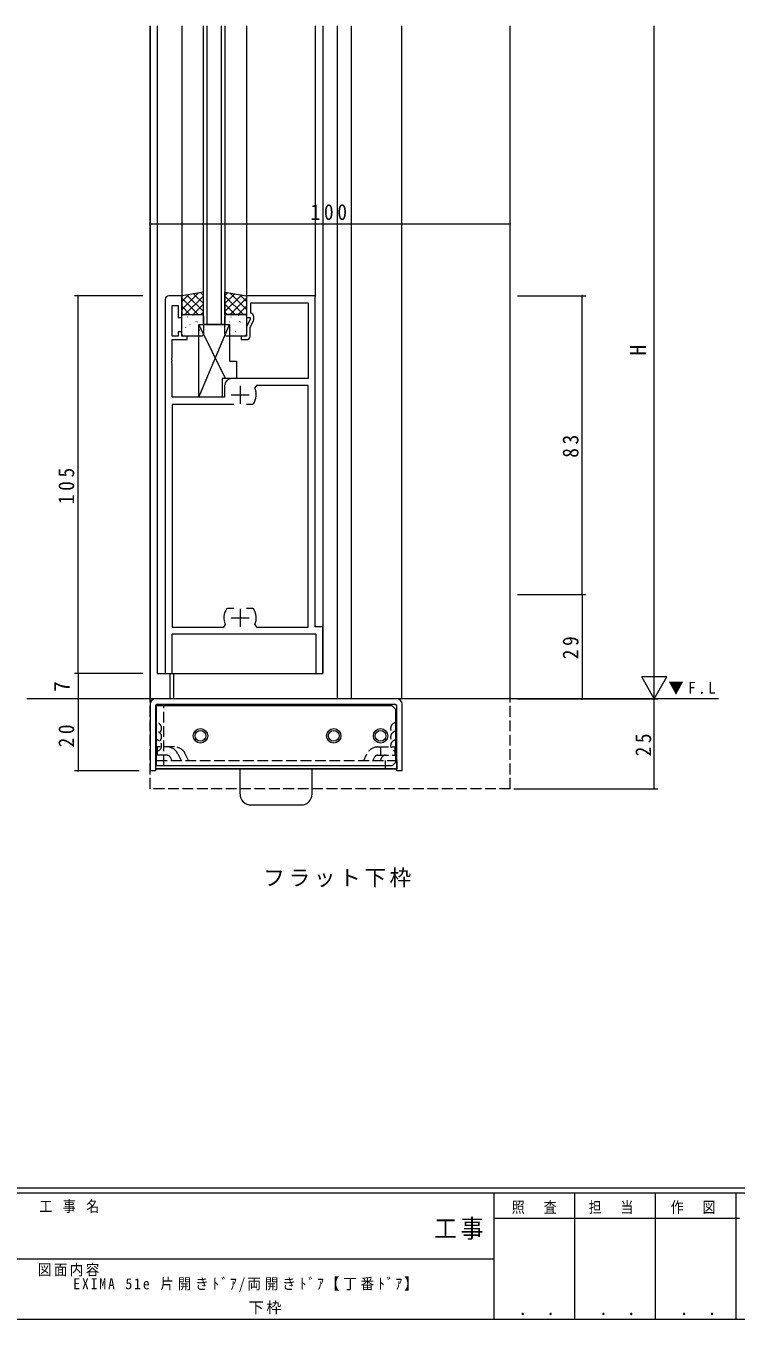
# Model space of a CAD drawing. Units: millimetres on the paper. Extents: x -397 to 397, y -282 to 282.
# Drawn here: x -8.6 to 188.6, y -282.1 to 77.3 of the extents above; entities that cross this region are included whole.
import ezdxf
from ezdxf.enums import TextEntityAlignment as Align

# ---------------------------------------------------------------- set-up
doc = ezdxf.new("R2010")
doc.units = ezdxf.units.MM
doc.linetypes.add('USER2', pattern=[4, 3, -1])
for name, color, linetype, lineweight in [('0-1_YKK_ZWAK', 7, 'Continuous', 18), ('0-3_YKK_11', 7, 'Continuous', 18), ('0-4_YKK_12', 2, 'Continuous', 18), ('0-5_YKK_13', 4, 'Continuous', 18), ('0-6_YKK_D', 6, 'Continuous', 18)]:
    doc.layers.add(name, color=color, linetype=linetype, lineweight=lineweight)
doc.layers.add('0-2_USER1', color=7, linetype='Continuous')
doc.styles.add('ＭＳ ゴシック', font='')
doc.styles.get('ＭＳ ゴシック').set_extended_font_data('MS Gothic')

msp = doc.modelspace()

# ---------------------------------------------------------------- linework, layer by layer
at = {"layer": '0-1_YKK_ZWAK'}
for p, q in [((376.092, -245.7), (-393.908, -245.7)), ((338.292, -247.1), (-393.908, -247.1)), ((121.292, -247.1), (121.292, -282.1)), ((143.692, -247.1), (143.692, -282.1)), ((166.092, -247.1), (166.092, -282.1)), ((188.492, -247.1), (188.492, -282.1)), ((189.476, -254.099), (121.292, -254.099)), ((-136.308, -265.299), (-7.508, -265.299)), ((-7.508, -265.299), (121.292, -265.299)), ((-393.908, -282.1), (338.292, -282.1))]:
    msp.add_line(p, q, dxfattribs=at)
at = {"layer": '0-3_YKK_11'}
for p, q in [((30.037, 1.3), (30.037, -102.7)), ((34.637, 2.3), (31.037, 2.3)), ((34.637, -3.7), (34.637, 2.3)), ((52.637, 2.3), (52.637, -3.7)), ((71.637, 2.3), (52.637, 2.3)), ((53.837, 0.37), (69.707, 0.37)), ((53.837, -2.5), (53.837, 0.37)), ((69.707, 0.37), (69.707, -20.7)), ((71.637, -89.7), (71.637, 2.3)), ((31.967, -0.4), (33.637, -0.4)), ((31.967, -8.9), (31.967, -0.4)), ((33.637, -0.4), (33.637, -3.7)), ((54.137, -2.673), (53.837, -2.5)), ((54.637, -4.2), (54.637, -3.539)), ((33.637, -3.7), (34.637, -3.7)), ((52.637, -3.7), (53.637, -3.7)), ((53.637, -4.2), (52.637, -6.345)), ((52.637, -6.345), (52.637, -8.9)), ((53.637, -3.7), (53.637, -4.2)), ((53.637, -6.566), (54.543, -4.623)), ((53.637, -8.9), (53.637, -6.566)), ((33.637, -8.9), (31.967, -8.9)), ((31.967, -9.9), (36.137, -9.9)), ((31.967, -14.742), (31.967, -9.9)), ((33.637, -7.7), (33.637, -8.9)), ((34.637, -7.7), (33.637, -7.7)), ((34.637, -8.9), (34.637, -7.7)), ((36.137, -8.9), (34.637, -8.9)), ((36.137, -9.9), (36.137, -8.9)), ((51.137, -8.9), (51.137, -9.9)), ((52.637, -8.9), (51.137, -8.9)), ((51.137, -9.9), (52.637, -9.9)), ((31.847, -14.925), (31.967, -14.742)), ((31.847, -15.475), (31.847, -14.925)), ((31.967, -15.658), (31.847, -15.475)), ((31.847, -15.925), (31.967, -15.742)), ((31.847, -16.475), (31.847, -15.925)), ((31.967, -16.658), (31.847, -16.475)), ((31.967, -15.742), (31.967, -15.658)), ((31.967, -25.9), (31.967, -16.658)), ((69.707, -20.7), (48.537, -20.7)), ((46.537, -22.7), (46.537, -25.9)), ((50.837, -22.7), (50.837, -27.7)), ((55.388, -22.63), (54.933, -23.337)), ((69.707, -22.63), (55.388, -22.63)), ((69.707, -89.77), (69.707, -22.63)), ((46.537, -25.9), (31.967, -25.9)), ((31.967, -27.9), (31.967, -89.77)), ((49.087, -27.9), (31.967, -27.9)), ((48.337, -25.2), (53.337, -25.2)), ((54.284, -27.9), (52.587, -27.9)), ((54.53, -27.771), (54.284, -27.9)), ((47.144, -84.629), (47.39, -84.5)), ((47.39, -84.5), (49.087, -84.5)), ((50.837, -84.7), (50.837, -89.7)), ((52.587, -84.5), (54.284, -84.5)), ((52.587, -84.5), (54.284, -84.5)), ((54.284, -84.5), (54.53, -84.629)), ((31.967, -89.77), (46.286, -89.77)), ((46.286, -89.77), (46.741, -89.063)), ((48.337, -87.2), (53.337, -87.2)), ((54.933, -89.063), (55.388, -89.77)), ((55.388, -89.77), (69.707, -89.77)), ((73.837, -89.7), (71.637, -89.7)), ((73.837, -102.7), (73.837, -89.7)), ((31.967, -91.7), (71.907, -91.7)), ((31.967, -102.7), (31.967, -91.7)), ((71.907, -91.7), (71.907, -102.7)), ((30.037, -102.7), (31.967, -102.7)), ((71.907, -102.7), (73.837, -102.7))]:
    msp.add_line(p, q, dxfattribs=at)
for centre, radius, start, end in [((31.037, 1.3), 1, 90.00001, 179.99999), ((53.637, -3.539), 1, 360, 60.00002), ((53.637, -4.2), 1, 335.00003, 0.00001), ((52.637, -8.9), 1, 270.00001, 359.99999), ((48.537, -22.7), 2, 90.00001, 179.99999), ((50.837, -25.2), 4.5, 325.15008, 24.45637), ((50.837, -87.2), 4.5, 145.15008, 204.45637), ((50.837, -87.2), 4.5, 335.54363, 34.84992)]:
    msp.add_arc(centre, radius, start, end, dxfattribs=at)
at = {"layer": '0-4_YKK_12'}
for p, q in [((25.837, -109.7), (25.837, 77.3)), ((25.937, -109.7), (25.937, 77.3)), ((34.637, 77.3), (34.637, 2.3)), ((40.637, -5.7), (40.637, 77.3)), ((41.637, 77.3), (41.637, -5.7)), ((45.637, -5.7), (45.637, 77.3)), ((46.637, 77.3), (46.637, -5.7)), ((52.637, 77.3), (52.637, 2.3)), ((71.637, 77.3), (71.637, 2)), ((73.837, 77.3), (73.837, -102.7)), ((77.837, -109.7), (77.837, 77.3)), ((81.737, -109.7), (81.737, 77.3)), ((95.737, -109.7), (95.737, 77.3)), ((125.837, -109.7), (125.837, 77.3)), ((46.637, -5.7), (40.637, -5.7)), ((31.337, -102.7), (31.337, -109.7)), ((32.337, -102.7), (32.337, -109.7)), ((183.661, -109.7), (-8.374, -109.7))]:
    msp.add_line(p, q, dxfattribs=at)
at = {"layer": '0-4_YKK_12', "linetype": 'USER2'}
for p, q in [((25.837, -134.7), (25.837, -109.7)), ((125.837, -134.7), (125.837, -109.7)), ((125.837, -134.7), (25.837, -134.7))]:
    msp.add_line(p, q, dxfattribs=at)
at = {"layer": '0-4_YKK_12'}
msp.add_lwpolyline([(27.837, 77.3), (27.837, -102.7), (73.837, -102.7)], dxfattribs=at)
at = {"layer": '0-5_YKK_13'}
for p, q in [((40.637, 3.3), (34.637, 2.3)), ((39.261, 3.071), (34.637, -1.553)), ((36.567, 2.622), (34.637, 0.692)), ((34.637, 2.3), (34.637, -2.9)), ((34.637, 1.634), (39.171, -2.9)), ((40.637, 2.202), (35.535, -2.9)), ((35.991, 2.526), (40.637, -2.121)), ((37.915, 2.846), (40.637, 0.124)), ((39.84, 3.167), (40.637, 2.37)), ((40.637, -2.9), (40.637, 3.3)), ((46.637, -2.9), (46.637, 3.3)), ((46.637, 3.3), (52.637, 2.3)), ((47.435, 3.167), (46.637, 2.37)), ((49.359, 2.846), (46.637, 0.124)), ((51.283, 2.526), (46.637, -2.121)), ((46.637, 2.202), (51.739, -2.9)), ((48.013, 3.071), (52.637, -1.553)), ((52.637, 1.634), (48.103, -2.9)), ((50.707, 2.622), (52.637, 0.692)), ((52.637, 2.3), (52.637, -2.9)), ((34.637, -0.611), (36.926, -2.9)), ((34.637, -2.856), (34.681, -2.9)), ((34.637, -2.9), (40.637, -2.9)), ((34.637, -8.4), (34.637, -3.4)), ((35.137, -2.9), (40.137, -2.9)), ((36.272, -3.521), (36.316, -3.545)), ((37.664, -2.995), (37.671, -3.002)), ((40.637, -0.043), (37.78, -2.9)), ((38.348, -3.088), (38.392, -3.112)), ((40.637, -2.288), (40.025, -2.9)), ((40.637, -3.4), (40.637, -8.4)), ((46.637, -0.043), (49.494, -2.9)), ((46.637, -2.288), (47.249, -2.9)), ((52.637, -2.9), (46.637, -2.9)), ((46.637, -8.4), (46.637, -3.4)), ((47.137, -2.9), (52.137, -2.9)), ((48.272, -3.521), (48.316, -3.545)), ((49.664, -2.995), (49.671, -3.002)), ((52.637, -0.611), (50.348, -2.9)), ((50.348, -3.088), (50.392, -3.112)), ((52.637, -2.856), (52.593, -2.9)), ((52.637, -3.4), (52.637, -8.4)), ((34.838, -6.145), (34.882, -6.169)), ((35.673, -6.392), (35.72, -6.48)), ((35.845, -4.977), (35.852, -4.985)), ((36.915, -5.712), (36.959, -5.736)), ((37.82, -7.182), (37.827, -7.19)), ((38.563, -4.867), (38.609, -4.956)), ((38.94, -4.978), (38.983, -5.002)), ((39.387, -25.9), (47.887, -5.7)), ((39.387, -25.9), (39.387, -5.7)), ((39.387, -5.7), (47.887, -5.7)), ((46.813, -20.7), (39.387, -5.7)), ((39.583, -7.17), (39.626, -7.194)), ((39.606, -5.162), (39.612, -5.17)), ((46.838, -6.145), (46.882, -6.169)), ((47.673, -6.392), (47.72, -6.48)), ((47.845, -4.977), (47.852, -4.985)), ((47.887, -5.7), (47.887, -15.9)), ((48.915, -5.712), (48.959, -5.736)), ((49.82, -7.182), (49.827, -7.19)), ((50.563, -4.867), (50.609, -4.956)), ((50.94, -4.978), (50.983, -5.002)), ((51.583, -7.17), (51.626, -7.194)), ((51.606, -5.162), (51.612, -5.17)), ((40.137, -8.9), (35.137, -8.9)), ((35.481, -8.336), (35.525, -8.36)), ((37.506, -7.602), (37.55, -7.626)), ((52.137, -8.9), (47.137, -8.9)), ((47.481, -8.336), (47.525, -8.36)), ((49.506, -7.602), (49.55, -7.626)), ((47.887, -15.9), (49.887, -15.9)), ((49.887, -15.9), (49.887, -20.7)), ((45.887, -20.7), (45.887, -25.9)), ((49.887, -20.7), (45.887, -20.7)), ((45.887, -25.9), (39.387, -25.9)), ((25.837, -111.2), (25.837, -129.7)), ((94.337, -109.7), (27.337, -109.7)), ((27.837, -111.2), (93.837, -111.2)), ((95.837, -129.7), (95.837, -111.2)), ((27.337, -111.7), (27.337, -129.7)), ((93.037, -111.7), (27.637, -111.7)), ((27.637, -128.3), (27.637, -111.7)), ((93.037, -111.7), (94.037, -112.7)), ((94.037, -127.3), (94.037, -112.7)), ((94.337, -129.7), (94.337, -111.7)), ((27.337, -126.9), (27.637, -126.9)), ((27.337, -126.9), (27.337, -129.2)), ((27.337, -129.2), (94.337, -129.2)), ((93.037, -128.3), (27.637, -128.3)), ((94.037, -129.2), (27.637, -129.2)), ((50.837, -136.2), (50.837, -129.2)), ((70.837, -136.2), (70.837, -129.2)), ((93.037, -128.3), (94.037, -127.3)), ((94.037, -126.9), (94.337, -126.9)), ((94.337, -126.9), (94.337, -129.2)), ((27.337, -129.7), (25.837, -129.7)), ((95.837, -129.7), (94.337, -129.7)), ((53.837, -139.2), (67.837, -139.2))]:
    msp.add_line(p, q, dxfattribs=at)
at = {"layer": '0-5_YKK_13', "linetype": 'USER2'}
for p, q in [((29.637, -128.3), (29.637, -111.7)), ((32.619, -123.1), (27.837, -123.1)), ((27.837, -123.1), (27.837, -125.4)), ((30.556, -125.4), (27.837, -125.4)), ((33.538, -124.988), (34.444, -126.9)), ((36.507, -126.9), (35.601, -124.988)), ((85.168, -126.9), (86.073, -124.988)), ((89.056, -123.1), (93.837, -123.1)), ((89.056, -125.4), (93.837, -125.4)), ((89.78, -123.1), (89.78, -125.4)), ((93.837, -123.1), (93.837, -125.4)), ((27.637, -126.9), (94.037, -126.9)), ((31.459, -125.972), (31.899, -126.9)), ((88.152, -125.972), (87.712, -126.9)), ((90.215, -125.972), (89.775, -126.9)), ((91.162, -126.9), (91.162, -129.2))]:
    msp.add_line(p, q, dxfattribs=at)
at = {"layer": '0-5_YKK_13'}
for centre, radius in [((39.837, -120), 2), ((39.837, -120), 1.5), ((76.837, -120), 2), ((76.837, -120), 1.5), ((89.837, -120), 2), ((89.837, -120), 1.5)]:
    msp.add_circle(centre, radius, dxfattribs=at)
for centre, radius, start, end in [((35.137, -3.4), 0.5, 90, 180), ((40.137, -3.4), 0.5, 360, 90), ((47.137, -3.4), 0.5, 90, 180), ((52.137, -3.4), 0.5, 0, 90), ((35.137, -8.4), 0.5, 180, 270), ((40.137, -8.4), 0.5, 270, 0), ((47.137, -8.4), 0.5, 180, 270), ((52.137, -8.4), 0.5, 270, 0), ((27.337, -111.2), 1.5, 90, 180), ((27.837, -111.7), 0.5, 90, 180), ((93.837, -111.7), 0.5, 360, 90), ((94.337, -111.2), 1.5, 360, 90), ((27.444, -117.904), 1.6, 83.08039, 93.84304), ((94.23, -117.904), 1.6, 86.1568, 96.91944), ((27.444, -120.304), 1.6, 83.07686, 93.83953), ((27.444, -122.704), 1.6, 83.0773, 93.83997), ((94.23, -120.304), 1.6, 86.1603, 96.92296), ((94.23, -122.704), 1.6, 86.15986, 96.92252), ((27.444, -122.704), 1.6, 266.16003, 276.9227), ((94.23, -122.704), 1.6, 263.07748, 273.84013), ((53.837, -136.2), 3, 180, 270), ((67.837, -136.2), 3, 270, 0)]:
    msp.add_arc(centre, radius, start, end, dxfattribs=at)
at = {"layer": '0-5_YKK_13', "linetype": 'USER2'}
for centre, radius, start, end in [((27.444, -117.904), 1.6, 311.40683, 83.08039), ((94.23, -117.904), 1.6, 96.91944, 228.59317), ((27.444, -120.304), 1.6, 311.40963, 83.07686), ((27.444, -122.704), 1.6, 276.9227, 83.0773), ((94.23, -120.304), 1.6, 96.92296, 228.59037), ((94.23, -122.704), 1.6, 96.92252, 263.07748), ((30.556, -126.4), 3.3, 25.33761, 90), ((30.556, -126.4), 1, 25.33761, 90), ((32.619, -126.4), 3.3, 25.33761, 90), ((89.056, -126.4), 3.3, 90, 154.66239), ((89.056, -126.4), 1, 90, 154.66239), ((91.119, -126.4), 1, 90, 154.66239)]:
    msp.add_arc(centre, radius, start, end, dxfattribs=at)
at = {"layer": '0-6_YKK_D'}
for p, q in [((165.837, -102.7), (165.837, 77.3)), ((25.837, 3.3), (25.837, 23.3)), ((25.837, 22.3), (125.837, 22.3)), ((125.837, 18.747), (125.837, 23.3)), ((23.837, 2.3), (4.837, 2.3)), ((5.837, -102.7), (5.837, 2.3)), ((127.837, 2.3), (146.837, 2.3)), ((145.837, -80.7), (145.837, 2.3)), ((127.837, -80.7), (146.837, -80.7)), ((127.837, -80.7), (146.837, -80.7)), ((145.837, -80.7), (145.837, -109.7)), ((165.837, -109.7), (165.837, -97.576)), ((23.837, -102.7), (4.837, -102.7)), ((23.837, -102.7), (4.837, -102.7)), ((5.837, -102.7), (5.837, -109.7)), ((169.337, -103.638), (162.337, -103.638)), ((165.837, -109.7), (162.337, -103.638)), ((165.837, -109.7), (169.337, -103.638)), ((22.837, -109.7), (4.837, -109.7)), ((23.837, -109.7), (4.837, -109.7)), ((5.837, -109.7), (5.837, -129.7)), ((127.837, -109.7), (146.837, -109.7)), ((127.837, -109.7), (166.837, -109.7)), ((128.837, -109.7), (166.837, -109.7)), ((165.837, -134.7), (165.837, -109.7)), ((22.837, -129.7), (4.837, -129.7)), ((126.837, -134.7), (166.837, -134.7))]:
    msp.add_line(p, q, dxfattribs=at)
for centre, start, end in [((25.837, 22.3), 0, 180), ((25.837, 22.3), 180, 0), ((125.837, 22.3), 0, 180), ((125.837, 22.3), 180, 0), ((5.837, 2.3), 90, 270), ((5.837, 2.3), 270, 90), ((145.837, 2.3), 90, 270), ((145.837, 2.3), 270, 90), ((145.837, -80.7), 90, 270), ((145.837, -80.7), 270, 90), ((5.837, -102.7), 90, 270), ((5.837, -102.7), 90, 270), ((5.837, -102.7), 270, 90), ((5.837, -102.7), 270, 90), ((5.837, -109.7), 90, 270), ((5.837, -109.7), 90, 270), ((5.837, -109.7), 270, 90), ((5.837, -109.7), 270, 90), ((145.837, -109.7), 90, 270), ((145.837, -109.7), 270, 90), ((5.837, -129.7), 90, 270), ((5.837, -129.7), 270, 90), ((165.837, -134.7), 90, 270), ((165.837, -134.7), 270, 90)]:
    msp.add_arc(centre, 0.106, start, end, dxfattribs=at)

# ---------------------------------------------------------------- texts
at = {"layer": '0-1_YKK_ZWAK', "attachment_point": 7, "style": 'ＭＳ ゴシック'}
for s, insert, char_height in [('\\T1.22;\\W0.85;工\\~事\\~名', (-4.896, -252.633), 3.079), ('\\T1.24;\\W0.85;照\\~\\~査', (126.281, -252.88), 3.079), ('\\T1.24;\\W0.85;担\\~\\~当', (147.646, -252.88), 3.079), ('\\T1.24;\\W0.85;作\\~\\~図', (170.412, -252.862), 3.079), ('\\T1.17;\\W0.9;工事', (104.723, -260.056), 5.132), ('\\T1.17;\\W0.9;図面内容', (-5.291, -270.248), 3.079), ('\\T1.24;\\W0.85;\\~．\\~．', (125.747, -281.046), 3.592), ('\\T1.24;\\W0.85;\\~．\\~．', (148.147, -281.046), 3.592), ('\\T1.24;\\W0.85;\\~．\\~．', (170.547, -281.046), 3.592)]:
    msp.add_mtext(s, dxfattribs=dict(at, insert=insert, char_height=char_height))
at = {"layer": '0-2_USER1', "attachment_point": 7, "style": 'ＭＳ ゴシック'}
for s, insert, char_height in [('\\T1.17;フラット下枠', (57.268, -162.103), 4.399), ('\\T1.28;\\W0.9;EXIMA\\~51e\\~片開きﾄﾞｱ/両開きﾄﾞｱ【丁番ﾄﾞｱ】', (4.529, -274.549), 3.079), ('\\T1.17;下枠', (53.189, -280.725), 3.079)]:
    msp.add_mtext(s, dxfattribs=dict(at, insert=insert, char_height=char_height))
at = {"layer": '0-4_YKK_12', "color": 7, "insert": (169.732, -108.594), "char_height": 3.299, "attachment_point": 7, "style": 'ＭＳ ゴシック'}
msp.add_mtext('\\T1.29;\\W0.95;▼F.L', dxfattribs=at)
at = {"layer": '0-6_YKK_D', "color": 7, "style": 'ＭＳ ゴシック'}
for s, p in [('H', (164.837, -14.3)), ('7', (4.837, -107.8))]:
    msp.add_text(s, height=4.399, rotation=90, dxfattribs=at).set_placement(p, align=Align.BOTTOM_LEFT)
at = {"layer": '0-6_YKK_D', "color": 7, "insert": (70.397, 23.3), "char_height": 4.399, "attachment_point": 7, "style": 'ＭＳ ゴシック'}
msp.add_mtext('\\T1.38;\\W0.9;100', dxfattribs=at)
at = {"layer": '0-6_YKK_D', "color": 7, "char_height": 4.399, "attachment_point": 7, "rotation": 90, "style": 'ＭＳ ゴシック'}
for s, insert in [('\\T1.37;\\W0.9;83', (144.837, -42.72)), ('\\T1.38;\\W0.9;105', (4.837, -55.64)), ('\\T1.37;\\W0.9;29', (144.837, -98.72)), ('\\T1.37;\\W0.9;20', (4.837, -123.22)), ('\\T1.37;\\W0.9;25', (165.037, -125.72))]:
    msp.add_mtext(s, dxfattribs=dict(at, insert=insert))

doc.saveas('drawing.dxf')
